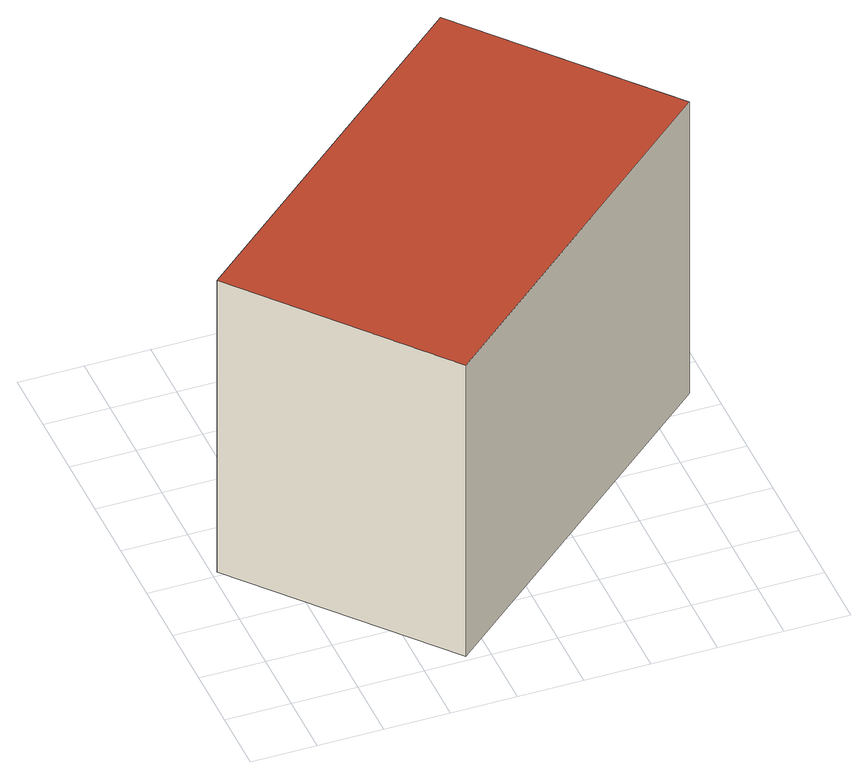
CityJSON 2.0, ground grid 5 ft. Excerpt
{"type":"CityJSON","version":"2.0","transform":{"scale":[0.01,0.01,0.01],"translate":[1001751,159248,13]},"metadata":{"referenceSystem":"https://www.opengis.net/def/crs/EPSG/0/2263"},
"CityObjects":{
"building1":{"type":"Building","attributes":{"name":"Bldg_2210002628","BIN":"3248120"},"geometry":[{"type":"MultiSurface","lod":"2","boundaries":[[[0,1,2,3]],[[4,5,6,7]],[[0,3,7,6]],[[1,0,6,5]],[[2,1,5,4]],[[3,2,4,7]]],"semantics":{"surfaces":[{"type":"RoofSurface","BIN":"3248120"},{"type":"GroundSurface"},{"type":"WallSurface"}],"values":[0,1,2,2,2,2]}}]}
},
"vertices":[
[2550,3691,2681],[40,1545,2681],[1324,43,2681],[3834,2189,2681],[1324,43,52],[40,1545,52],[2550,3691,52],[3834,2189,52]
]}
